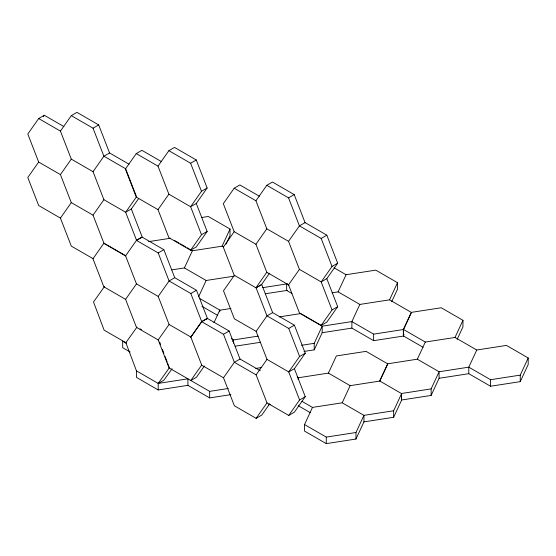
<?xml version="1.0" encoding="UTF-8"?>
<svg xmlns="http://www.w3.org/2000/svg" width="556" height="556" viewBox="0 0 556 556"><rect width="100%" height="100%" fill="white"/><g stroke="black" fill="none" stroke-linecap="round" stroke-linejoin="round"><path stroke-width="0.83" d="M171.686 269.896L184.411 267.929L192.376 250.777L222.08 246.183L223.575 247.045M198.561 296.848L206.158 280.481L234.166 276.151M222.08 246.183L230.038 229.03L208.291 216.479L201.501 217.528M226.056 244.133L230.038 235.556L230.038 229.03M213.956 322.695L219.745 310.227L230.976 308.476M232.811 341.488L233.534 339.931L258.144 336.123M304.035 351.427L314.223 349.849L314.223 343.323L322.181 326.177L351.885 321.583L373.632 334.135L403.336 329.541L411.294 312.389L389.547 299.837L359.843 304.431L338.097 291.879L332.161 292.797M338.097 291.879L346.061 274.727L375.766 270.133L397.505 282.684L397.505 289.21L391.723 301.686M297.981 379.255L298.704 377.698L328.408 373.104L350.155 385.655L379.859 381.062L387.817 363.909L366.07 351.357L336.366 355.951L328.408 373.104M314.223 349.849L322.181 332.703L322.181 326.177L300.435 313.619L279.216 316.906M359.843 304.431L351.885 321.583L351.885 328.109L373.632 340.661L403.336 336.067L404.059 334.51M355.979 439.038L355.979 432.505L363.937 415.36L363.937 421.886L355.979 439.038L326.275 443.632L304.528 431.074L304.528 424.548L312.486 407.402L342.19 402.801L363.937 415.36L393.641 410.766L401.599 393.613L379.678 380.943L387.636 363.798L417.341 359.197L439.087 371.755L468.791 367.162L490.538 379.713L520.242 375.119L528.2 357.967L506.453 345.415L476.749 350.009L455.003 337.457L425.305 342.051L403.559 329.5L411.516 312.347L441.221 307.753L462.967 320.305L462.967 326.831L457.178 339.306M389.547 299.837L397.505 282.684M342.19 402.801L350.155 385.655M417.341 359.197L425.305 342.051M363.937 421.886L393.641 417.292L401.599 400.139L401.599 393.613M431.129 388.901L439.087 371.755L439.087 378.282L431.129 395.434L401.425 400.028L401.425 393.502L431.129 388.901L431.129 395.434M455.003 337.457L462.967 320.305M476.749 350.009L468.791 367.162L468.791 373.688L490.538 386.239L520.242 381.645L528.2 364.493L528.2 357.967M63.822 126.539L44.327 115.28L38.67 118.546L27.8 134.017L38.67 162.039L60.416 174.591L71.293 202.613L93.033 215.165L103.909 243.187L125.649 255.746M43.34 116.691L44.327 115.28M38.67 162.039L27.8 177.503L38.67 205.525L60.416 218.084L71.293 246.106L93.033 258.658M269.674 403.83L261.772 415.082L256.114 418.341L234.375 405.79L223.498 377.767L201.752 365.209L190.819 337.012L169.08 324.461L158.203 296.438L136.463 283.88L125.586 255.864L136.526 240.275L125.649 212.253L103.909 199.701L93.033 171.679L71.293 159.12L60.416 131.098L71.293 115.634L76.943 112.368L98.69 124.926L109.56 152.949L129.055 164.201M60.416 174.591L71.293 159.12M60.416 218.084L71.293 202.613M93.033 171.679L103.909 156.208L109.56 152.949M161.407 161.587L141.912 150.335L136.255 153.595L125.385 169.066L136.255 197.088L158.001 209.64L168.878 237.662L190.618 250.214L196.275 246.954L207.145 231.484L196.275 203.461L207.145 187.997L196.275 159.975L174.528 147.416L168.878 150.683L158.001 166.154L168.878 194.176L190.618 206.728L201.494 234.75L190.618 250.214M93.033 215.165L103.909 199.701M103.909 243.187L92.97 258.776L103.84 286.799L125.586 299.35L136.463 327.373L158.203 339.924L169.08 367.947L209.654 391.375L228.328 388.491M71.293 115.634L93.033 128.186L103.909 156.208L125.649 168.767L136.526 196.789L125.649 212.253L131.306 208.993L138.715 198.443M158.001 209.64L168.878 194.176M207.145 187.997L201.494 191.257L190.618 206.728L196.275 203.461M125.586 299.35L136.463 283.88M259.332 196.205L239.838 184.953L234.18 188.213L223.31 203.684L234.18 231.706L255.927 244.258L266.804 272.28L288.543 284.839L299.42 312.861L321.166 325.413L326.817 322.153L337.687 306.683L326.817 278.66L337.687 263.19L326.817 235.167L305.07 222.615L294.2 194.593L272.454 182.041L266.804 185.301L255.927 200.772L266.804 228.794L288.543 241.346L299.42 269.368L321.166 281.927L332.036 309.949L321.166 325.413M158.203 296.438L169.08 280.968L174.73 277.708L196.476 290.26L207.346 318.282L206.359 319.686M158.203 339.924L169.08 324.461M234.18 231.706L223.31 247.177L234.18 275.199L256.114 287.869L266.991 315.891L288.731 328.45L299.608 356.472L288.731 371.936L299.608 399.959L288.731 415.429L266.991 402.878L256.114 374.855L234.375 362.297L223.498 334.274L201.752 321.722L190.882 337.186M190.819 337.012L201.696 321.549L207.346 318.282M255.927 244.258L266.804 228.794M234.375 275.317L223.498 290.788L234.375 318.81L256.114 331.362L266.991 359.385L288.731 371.936L294.388 368.677L305.258 353.206L294.388 325.184L272.642 312.632L261.772 284.609L256.114 287.869M201.696 365.035L190.819 380.506L196.476 377.239L204.386 365.994M266.804 272.28L255.927 287.751L261.584 284.484L269.486 273.239M288.543 241.346L299.42 225.882L305.07 222.615M288.543 284.839L299.42 269.368M223.498 377.767L234.375 362.297L240.025 359.037L260.271 370.72M256.114 331.362L266.991 315.891L272.642 312.632M337.687 263.19L332.036 266.456L321.166 281.927L326.817 278.66M256.114 374.855L266.991 359.385M256.114 418.341L266.991 402.878M294.388 368.677L305.258 396.699L294.388 412.163L288.731 415.429M104.646 286.34L93.505 301.964L104.111 330.132L125.858 342.691L136.463 370.866L136.463 377.392L158.203 389.944L187.907 385.35L209.654 397.901L230.872 394.621M125.858 342.691L136.991 327.067M158.203 389.944L158.203 383.418L169.344 367.801L167.829 363.77M172.089 368.704L163.86 380.248L158.203 383.418L136.463 370.866M93.033 128.186L98.69 124.926M168.878 150.683L190.618 163.235L196.275 159.975M136.526 240.275L142.176 237.009L131.306 208.993M163.86 249.686L142.114 237.127L136.463 240.394L158.203 252.945L163.86 249.686L174.73 277.708M201.494 234.75L207.145 231.484M266.804 185.301L288.543 197.86L294.2 194.593M158.203 252.945L169.08 280.968L190.819 293.526L196.476 290.26M288.543 197.86L299.42 225.882L321.166 238.434L326.817 235.167M201.752 321.722L207.409 318.456L229.148 331.015L240.025 359.037M223.498 334.274L229.148 331.015M288.731 328.45L294.388 325.184M332.036 309.949L337.687 306.683M299.608 356.472L305.258 353.206M299.608 399.959L305.258 396.699M148.563 241.638L170.629 238.225M262.703 287.654L287.313 283.845M265.247 293.783L287.313 290.371M235.23 346.193L260.688 342.253M322.181 332.703L351.885 328.109M301.491 345.297L314.223 343.323M158.203 383.418L187.907 378.824L187.907 385.35M255.739 368.426L261.681 367.502M439.087 378.282L468.791 373.688M268.68 404.789L270.376 404.525M304.528 424.548L326.275 437.106L355.979 432.505M234.18 188.213L255.927 200.772M136.255 153.595L158.001 166.154M334.059 267.797L346.061 274.727M38.67 118.546L60.416 131.098M423.053 347.278L403.559 336.026L403.559 329.5M288.898 285.214L286.653 283.914L286.653 290.447L291.9 293.478M174.375 240.387L178.879 242.986M180.373 243.848L185.628 246.878M187.122 247.747L189.374 249.046M190.875 249.908L192.376 250.777M184.411 267.929L206.158 280.481M199.701 298.496L219.947 310.185M103.84 243.306L125.586 255.864M201.946 306.321L217.695 315.412M231.282 338.632L233.534 339.931L233.534 343.191M297.203 376.829L298.704 377.698M301.991 401.342L312.486 407.402M298.245 405.699L310.241 412.628M139.994 328.798L141.495 329.666M126.42 343.323L122.674 341.162L122.674 347.688L130.173 352.017M321.166 238.434L332.036 266.456M190.618 163.235L201.494 191.257M190.819 293.526L201.696 321.549M159.648 342.037L160.559 344.456M162.373 349.286L163.888 353.31M165.104 356.528L167.224 362.164M520.242 375.119L520.242 381.645M490.538 379.713L490.538 386.239M403.336 329.541L403.336 336.067M393.641 410.766L393.641 417.292M373.632 334.135L373.632 340.661M326.275 437.106L326.275 443.632M219.745 310.227L219.745 311.853M209.654 391.375L209.654 397.901"/></g></svg>
